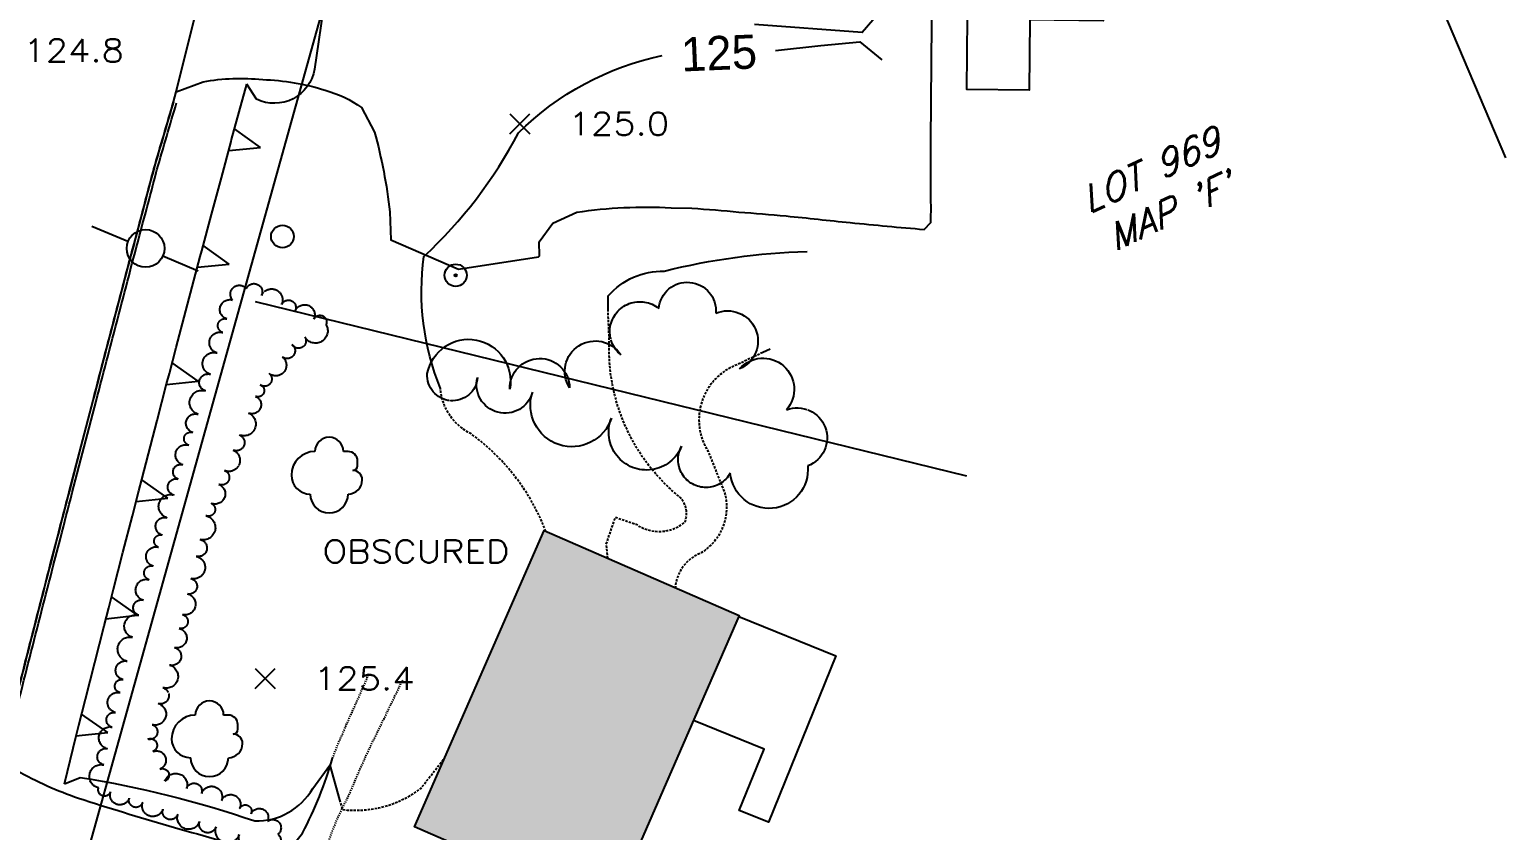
# Model space of a CAD drawing. Header units: feet. Extents: x 1023941 to 1026768, y 90264 to 94497.
# Drawn here: x 1024473.2 to 1024629.2, y 92967.1 to 93051.8 of the extents above; entities that cross this region are included whole.
import ezdxf
from ezdxf.enums import TextEntityAlignment as Align

# ---------------------------------------------------------------- set-up
doc = ezdxf.new("R2010")
doc.units = ezdxf.units.FT
doc.header["$MEASUREMENT"] = 0
for name, pattern in [('HIDDEN', [0.375, 0.25, -0.125]), ('HIDDEN2', [0.1875, 0.125, -0.0625]), ('LTP322', [40, 40, 0]), ('LTP600', [40, 40, 0]), ('LTP610', [40, 40, 0])]:
    doc.linetypes.add(name, pattern=pattern)
for name, color, linetype in [('ANNOTATE', 10, 'Continuous'), ('BUILDING', 11, 'Continuous'), ('CF-INDEX', 11, 'Continuous'), ('CF-INTERMED', 9, 'Continuous'), ('CF-OB_INTER', 9, 'HIDDEN'), ('CF-OBS_INDX', 11, 'HIDDEN'), ('CURB_BACK', 9, 'Continuous'), ('CURB_BOTTOM', 10, 'Continuous'), ('CURB_TOP', 10, 'Continuous'), ('DECK', 10, 'Continuous'), ('DRIVE', 10, 'Continuous'), ('E1ABL', 4, 'Continuous'), ('E3BDL', 6, 'Continuous'), ('E6ABT-L', 4, 'Continuous'), ('E6BUH', 9, 'Continuous'), ('GUY', 10, 'Continuous'), ('PAVED_RD', 10, 'Continuous'), ('POST', 10, 'Continuous'), ('RETWALL', 9, 'LTP322'), ('SHRUBS', 9, 'LTP610'), ('SIDEWALK-OBS', 9, 'HIDDEN2'), ('SPOTELEV', 9, 'Continuous'), ('TEXT-OBS', 2, 'Continuous'), ('TREE', 9, 'Continuous'), ('TREELINE', 9, 'LTP600'), ('UPOLE', 10, 'Continuous'), ('WALK', 10, 'Continuous')]:
    doc.layers.add(name, color=color, linetype=linetype)
doc.styles.add('60', font='simplex.shx', dxfattribs={"width": 1.15, "height": 2.4})
doc.styles.add('80SL', font='simplex.shx', dxfattribs={"oblique": 22, "height": 2.8})

# ---------------------------------------------------------------- blocks, each defined once
blk = doc.blocks.new('GUY')
blk.add_circle((0, 0), 0.5)
blk = doc.blocks.new('RETWALL')
for p, q in [((-0.367188, 0), (0.001953, -0.986328)), ((0.001953, -0.986328), (0.373047, 0))]:
    blk.add_line(p, q)
blk = doc.blocks.new('UPOLE')
for p, q in [((-1.498047, 0.001953), (-0.480469, 0.001953)), ((0.517578, 0.001953), (1.550781, 0.001953))]:
    blk.add_line(p, q)
blk.add_circle((0.017578, -0.013672), 0.498047)
blk = doc.blocks.new('STREE')
for p, q in [((0.25, 0.3125), (0.1875, 0.3125)), ((0.375, 0.125), (0.375, 0.1875))]:
    blk.add_line(p, q)
for centre, radius, start, end in [((0, 0.3125), 0.1875, 0, 180), ((-0.1875, 0), 0.3125, 90, 180), ((0.25, 0.1875), 0.125, 0, 90), ((-0.25, 0), 0.25, 180, 270), ((0.3125, 0.125), 0.0625, 270, 0), ((0.3125, -0.0625), 0.125, 0, 90), ((0.25, -0.0625), 0.1875, 270, 0), ((0, -0.25), 0.25, 180, 0)]:
    blk.add_arc(centre, radius, start, end)
blk = doc.blocks.new('POST')
for radius in [0.49, 0.0508]:
    blk.add_circle((0, 0), radius)
blk = doc.blocks.new('SPOT')
for p, q in [((-0.5, -0.5), (0.5, 0.5)), ((-0.5, 0.5), (0.5, -0.5))]:
    blk.add_line(p, q)

msp = doc.modelspace()

# ---------------------------------------------------------------- hatches: boundary and pattern name
at = {"layer": 'E6BUH'}
h = msp.add_hatch(dxfattribs=at)
h.set_pattern_fill('ANSI36', color=256, scale=20, style=0)
h.paths.add_polyline_path([(1024455.34, 92754.49), (1024463.78, 92753.8), (1024464.61, 92763.87), (1024456.17, 92764.56)])
h.paths.add_polyline_path([(1024511.58, 92887.22), (1024512.51, 92890.67), (1024488.63, 92897.07), (1024481.36, 92869.96), (1024485.4, 92868.88), (1024484.95, 92867.22), (1024493.52, 92864.93), (1024493.89, 92866.33), (1024504.9, 92863.38), (1024504.05, 92860.2), (1024529.2, 92853.45), (1024536.46, 92880.55)])
h.paths.add_polyline_path([(1024548.22, 92989.83), (1024527.58, 92998.85), (1024513.9, 92967.49), (1024534.54, 92958.48)])
h.paths.add_polyline_path([(1024552.93, 93068.29), (1024552.74, 93057.07), (1024580, 93056.61), (1024580.24, 93070.95), (1024580.58, 93091.18), (1024553.32, 93091.63)])

# ---------------------------------------------------------------- linework, layer by layer
at = {"layer": 'BUILDING', "flags": 128}
msp.add_lwpolyline([(1024534.54, 92958.48), (1024513.9, 92967.49), (1024527.58, 92998.85), (1024548.22, 92989.83), (1024534.54, 92958.48)], close=True, dxfattribs=at)
at = {"layer": 'CF-INDEX', "elevation": 125, "flags": 128}
for points in [[(1024499.12, 93057.71), (1024500.2868, 93057.21645), (1024504.4, 93055.14), (1024503.29661, 93047.61654, -0.502453611), (1024497.19, 93044.44), (1024496.15, 93046.05)], [(1024516.62, 93013.87, -0.130708561), (1024514.88, 93027.82, 0.085001907), (1024524.87, 93040.88, -0.143327032), (1024540.09, 93049.08)], [(1024476.86, 92972.03), (1024478.52, 92972.72, -0.044141885), (1024497, 92968.12, 0.273983169), (1024503.12, 92971.55), (1024504.92, 92974.03), (1024505.97, 92970.36)]]:
    msp.add_lwpolyline(points, format="xyb", dxfattribs=at)
msp.add_lwpolyline([(1024552.07, 93049.6), (1024556.85, 93050.12), (1024560.98, 93050.51), (1024563.29, 93048.62)], dxfattribs=at)
at = {"layer": 'CF-INTERMED', "elevation": 124, "flags": 128}
msp.add_lwpolyline([(1024534.35, 93022.09), (1024534.38, 93023.64, -0.224057634), (1024540.3, 93026.27, -0.054787578), (1024555.39, 93028.34)], format="xyb", dxfattribs=at)
at = {"layer": 'CF-INTERMED', "elevation": 123, "flags": 128}
msp.add_lwpolyline([(1024551.49, 93018.03), (1024550.71, 93017.66)], dxfattribs=at)
at = {"layer": 'CF-OB_INTER', "flags": 128}
for points, elevation in [([(1024534.33, 92995.9), (1024534.16492, 92997.4046), (1024535.13, 93000.24), (1024537.31, 92999.49, 0.333545964), (1024542.49, 92999.72, 0.271012305), (1024542.02544, 93002.28914, -0.240640215), (1024534.48, 93019.03), (1024534.35, 93022.09)], 124), ([(1024550.71, 93017.66), (1024548.01, 93016.37, 0.476035923), (1024544.93, 93007.2), (1024546.64255, 93002.92709, -0.339899568), (1024544.19, 92996.47, 0.285477198), (1024541.45, 92992.79)], 123)]:
    msp.add_lwpolyline(points, format="xyb", dxfattribs=dict(at, elevation=elevation))
at = {"layer": 'CF-OBS_INDX', "elevation": 125, "flags": 128}
for points in [[(1024527.77, 92998.76, 0.144572781), (1024519.88, 93009.05, -0.264541189), (1024516.62, 93013.87)], [(1024505.97, 92970.36), (1024506.26, 92969.33, 0.195234734), (1024514.56339, 92971.5668), (1024517.1, 92974.84)]]:
    msp.add_lwpolyline(points, format="xyb", dxfattribs=at)
at = {"layer": 'CURB_BACK', "flags": 128}
msp.add_lwpolyline([(1024470.74, 92975.73, -0.00041), (1024471.97, 92980.57, -0.00041), (1024473.2, 92985.42, -0.00041), (1024474.44, 92990.26, -0.000404), (1024475.69, 92995.11), (1024476.44, 92998, -0.000122), (1024477.69, 93002.84), (1024478.95, 93007.68), (1024480.21, 93012.52, -0.0002), (1024481.48, 93017.35, -0.0002), (1024482.75, 93022.19, -0.000299), (1024484.01, 93027.03, -0.000299), (1024485.3, 93031.86, -0.0004), (1024486.58, 93036.69), (1024486.65, 93036.98, -0.005644), (1024487.69, 93040.53, -0.005644), (1024488.73, 93044.08)], format="xyb", dxfattribs=at)
at = {"layer": 'CURB_BOTTOM', "flags": 128}
msp.add_lwpolyline([(1024470.42, 92975.81, -0.000409), (1024471.65, 92980.66, -0.000409), (1024472.88, 92985.5, -0.000409), (1024474.12, 92990.35, -0.00041), (1024475.37, 92995.19), (1024476.12, 92998.08, -0.000118), (1024477.37, 93002.92), (1024478.63, 93007.76), (1024479.89, 93012.6, -0.0002), (1024481.15, 93017.44, -0.0002), (1024482.42, 93022.27, -0.0003), (1024483.69, 93027.11, -0.0003), (1024484.97, 93031.94, -0.000368), (1024486.25, 93036.78), (1024486.33, 93037.07, -0.005674), (1024487.37, 93040.62, -0.005674), (1024488.41, 93044.17)], format="xyb", dxfattribs=at)
at = {"layer": 'CURB_TOP', "flags": 128}
msp.add_lwpolyline([(1024470.44, 92975.8, -0.000409), (1024471.67, 92980.65, -0.000409), (1024472.9, 92985.5, -0.000409), (1024474.14, 92990.34, -0.000412), (1024475.38, 92995.18), (1024476.14, 92998.08, -0.000117), (1024477.39, 93002.92), (1024478.65, 93007.76), (1024479.91, 93012.59, -0.000199), (1024481.17, 93017.43, -0.000199), (1024482.44, 93022.27, -0.000301), (1024483.71, 93027.11, -0.0003), (1024484.99, 93031.94, -0.000431), (1024486.27, 93036.77), (1024486.35, 93037.06, -0.005609), (1024487.39, 93040.62, -0.005609), (1024488.43, 93044.17)], format="xyb", dxfattribs=at)
at = {"layer": 'DECK', "flags": 128}
for points in [[(1024578.13, 93056.64), (1024578.13, 93056.51), (1024586.76, 93056.42), (1024586.72, 93052.75), (1024578.95, 93052.83), (1024578.88, 93045.4), (1024572.29, 93045.46), (1024572.36, 93053.1), (1024568.7, 93053.13), (1024568.73, 93056.17), (1024571.51, 93056.14), (1024571.52, 93056.76)], [(1024548.18, 92989.73), (1024558.43, 92985.59), (1024551.32, 92967.98), (1024548.23, 92969.23), (1024550.85, 92975.72), (1024543.38, 92978.74)]]:
    msp.add_lwpolyline(points, dxfattribs=at)
at = {"layer": 'DRIVE', "flags": 128}
for points in [[(1024530.2, 93053.55, -0.000126), (1024524.66, 93053.84)], [(1024488.67, 93045.23), (1024491.54, 93046.3, -0.068256), (1024497.83, 93046.53, -0.065076), (1024504.45, 93045.4, -0.083802), (1024508.29, 93043.57), (1024509.66, 93040.97, -0.037536), (1024511.28, 93032.54), (1024511.39, 93029.59), (1024518.53, 93026.47), (1024527.01, 93027.77), (1024527.09, 93027.89), (1024527.08, 93029.35), (1024528.5, 93031.32), (1024531.04, 93032.5, -0.049552), (1024541.03, 93032.97), (1024543.21, 93032.91, -0.011576), (1024548.19, 93032.51, -0.003178), (1024553.17, 93032.1, -0.002171), (1024556.57, 93031.75, 0.001278), (1024559.97, 93031.4, 0.00585), (1024567.79, 93030.68), (1024568.5, 93031.41), (1024568.5, 93032.14, 0.001862), (1024568.49, 93036.08, -0.000769), (1024568.49, 93040.01), (1024568.61, 93056.64)], [(1024470.32, 92975.44), (1024471.84, 92973.47, 0.046417), (1024478.36, 92970.53, 0.007849), (1024487.92, 92967.61, 0.002198), (1024492.73, 92966.23, -0.002148), (1024497.54, 92964.85), (1024499.23, 92964.35), (1024499.9, 92964.14), (1024501.03, 92963.79)]]:
    msp.add_lwpolyline(points, format="xyb", dxfattribs=at)
msp.add_lwpolyline([(1024565.73, 93056.77), (1024561.22, 93051.49), (1024549.83, 93052.34)], dxfattribs=at)
at = {"layer": 'E1ABL'}
for p, q in [((1024601.02375, 93104.73155), (1024629.24768, 93038.24833)), ((1024497.03283, 93023.05679), (1024572.25322, 93004.61255))]:
    msp.add_line(p, q, dxfattribs=at)
at = {"layer": 'E3BDL'}
msp.add_line((1024454.26617, 92874.97788), (1024518.73124, 93106.04501), dxfattribs=at)
at = {"layer": 'PAVED_RD', "flags": 128}
msp.add_lwpolyline([(1024488.41, 93044.17), (1024488.67, 93045.23), (1024492.28, 93059.67), (1024492.39, 93060.09)], dxfattribs=at)
at = {"layer": 'RETWALL', "flags": 128}
for points in [[(1024494.55, 93040.17), (1024496.15, 93046.05)], [(1024491.23, 93027.81), (1024491.38, 93028.4), (1024492.42, 93032.27), (1024493.46, 93036.13), (1024494.5, 93039.99), (1024494.55, 93040.17)], [(1024487.96, 93015.43), (1024488.68, 93018.2), (1024489.7, 93022.07), (1024491.23, 93027.81)], [(1024484.74, 93003.04), (1024485.05, 93004.24), (1024486.66, 93010.46), (1024487.67, 93014.33), (1024487.96, 93015.43)], [(1024481.55, 92990.65), (1024482.06, 92992.62), (1024483.05, 92996.5), (1024484.05, 93000.37), (1024484.74, 93003.04)], [(1024478.38, 92978.25), (1024479.08, 92981), (1024480.07, 92984.87), (1024481.06, 92988.75), (1024481.55, 92990.65)], [(1024476.86, 92972.03), (1024478.09, 92977.12), (1024478.38, 92978.25)]]:
    msp.add_lwpolyline(points, dxfattribs=at)
at = {"layer": 'SHRUBS', "flags": 128}
msp.add_lwpolyline([(1024498.59, 92965.61, -1), (1024497.25, 92966.05, -1), (1024495.35, 92966.68, -1), (1024492.9, 92967.5, -1), (1024491.16, 92968.07, -1), (1024488.86, 92968.83, -1), (1024487.28, 92969.36, -1), (1024485.14, 92970.07, -1), (1024483.72, 92970.54, -1), (1024481.74, 92971.19, -1), (1024480.48, 92971.61, -1), (1024481.03, 92974.05, -1), (1024481.41, 92975.76, -1), (1024481.93, 92978.03, -1), (1024482.27, 92979.58, -1), (1024482.75, 92981.69, -1), (1024483.06, 92983.07, -1), (1024483.5, 92985.02, -1), (1024484.07, 92987.54, -1), (1024484.74, 92989.87, -1), (1024485.21, 92991.47, -1), (1024485.83, 92993.63, -1), (1024486.25, 92995.07, -1), (1024486.83, 92997.07, -1), (1024487.2, 92998.35, -1), (1024487.73, 93000.19, -1), (1024488.43, 93002.59, -1), (1024488.91, 93004.27, -1), (1024489.38, 93005.79, -1), (1024490.01, 93007.86, -1), (1024490.43, 93009.21, -1), (1024491.01, 93011.13, -1), (1024491.77, 93013.6, -1), (1024492.31, 93015.35, -1), (1024493, 93017.61, -1), (1024493.63, 93019.77, -1), (1024494.05, 93021.21, -1), (1024494.64, 93023.21, -1), (1024496.11, 93024.43, -1), (1024497.71, 93023.7, -1), (1024499.83, 93022.74, -1), (1024501.27, 93022.08, -1), (1024503.24, 93021.18, -1), (1024504.53, 93020.59, -1), (1024502.3, 93019.29, -1), (1024500.94, 93018.5, -1), (1024499.91, 93017.19, -1), (1024498.51, 93015.43, -1), (1024497.58, 93014.25, -1), (1024497.07, 93013.02, -1), (1024496.33, 93011.25, -1), (1024495.37, 93008.94, -1), (1024494.7, 93007.33, -1), (1024493.81, 93005.17, -1), (1024493.2, 93003.71, -1), (1024492.37, 93001.71, -1), (1024491.83, 93000.4, -1), (1024491.23, 92997.88, -1), (1024490.81, 92996.1, -1), (1024490.25, 92993.75, -1), (1024489.87, 92992.13, -1), (1024489.35, 92989.94, -1), (1024489, 92988.48, -1), (1024488.52, 92986.45, -1), (1024487.98, 92984.61, -1), (1024487.28, 92982.21, -1), (1024486.79, 92980.53, -1), (1024486.13, 92978.3, -1), (1024485.68, 92976.78, -1), (1024486.22, 92975.46, -1), (1024486.97, 92973.61, -1), (1024487.49, 92972.33, -1), (1024489.78, 92971.55, -1), (1024491.36, 92971.02, -1), (1024493.49, 92970.3, -1), (1024495.39, 92969.43, -1), (1024496.6, 92968.88, -1), (1024498.34, 92968.08, -1), (1024499.44, 92966.71, -1), (1024498.46, 92965.47)], format="xyb", dxfattribs=at)
at = {"layer": 'SIDEWALK-OBS', "flags": 128}
for points in [[(1024505.42, 92962.42), (1024504.46, 92964.01), (1024504.8, 92965.89, -0.049508), (1024506.79, 92970.48, -0.004665), (1024508.78, 92975.06), (1024508.92, 92975.35, -0.005586), (1024510.78, 92979.18, -0.005586), (1024512.64, 92983.01)], [(1024505.21, 92974.77), (1024505.75, 92976.11), (1024506.05, 92976.83, -0.006246), (1024507.57, 92980.25, -0.006246), (1024509.08, 92983.68)]]:
    msp.add_lwpolyline(points, format="xyb", dxfattribs=at)
at = {"layer": 'TREELINE', "flags": 128}
msp.add_lwpolyline([(1024542.13, 93007.75, -1), (1024534.7, 93010.71, -1), (1024526.36, 93013.48, -1), (1024520.55, 93015, -1), (1024515.24, 93015.44, -1), (1024523.96, 93013.79, -1), (1024530.29, 93013.93, -1), (1024535.71, 93017.4, -1), (1024539.72, 93022.32, -1), (1024545.75, 93021.81, -1), (1024548.26, 93015.93, -1), (1024553.22, 93011.6, -1), (1024555.46, 93005.66, -1), (1024547.27, 93004.9, -1), (1024542.13, 93007.75, -1), (1024542.13, 93007.75)], format="xyb", close=True, dxfattribs=at)
at = {"layer": 'WALK', "flags": 128}
msp.add_lwpolyline([(1024499.9, 92964.14), (1024502.03, 92966.83, 0.051945), (1024505.21, 92974.77)], format="xyb", dxfattribs=at)

# ---------------------------------------------------------------- block references
at = {"layer": 'GUY', "xscale": 2.400000000023283, "yscale": 2.399999999994179, "zscale": 2.4}
msp.add_blockref('GUY', (1024499.92, 93029.93), dxfattribs=at)
at = {"layer": 'POST', "xscale": 2.400000000023283, "yscale": 2.399999999994179, "zscale": 2.4}
msp.add_blockref('POST', (1024518.24, 93025.83), dxfattribs=at)
at = {"layer": 'RETWALL', "yscale": 3.19999999999709, "zscale": 3.2}
for p, xscale, rotation in [((1024494.55, 93040.17), 3.199999999999267, 74.75817900002377), ((1024491.23, 93027.81), 3.20000000000657, 75.12122099975464), ((1024487.96, 93015.43), 3.199999999986772, 75.31342600090535), ((1024484.74, 93003.04), 3.199999999993434, 75.52993300078224), ((1024481.55, 92990.65), 3.200000000002908, 75.60963999970583), ((1024478.38, 92978.25), 3.199999999993547, 75.67795300013303)]:
    msp.add_blockref('RETWALL', p, dxfattribs=dict(at, xscale=xscale, rotation=rotation))
at = {"layer": 'SPOTELEV', "xscale": 2.099999999976717, "yscale": 2.100000000005821, "zscale": 2.1}
for p in [(1024525.03, 93041.85), (1024498.1, 92983.18)]:
    msp.add_blockref('SPOT', p, dxfattribs=at)
at = {"layer": 'TREE', "xscale": 8, "yscale": 8, "zscale": 8}
for p in [(1024504.86, 93004.69), (1024492.2, 92976.81)]:
    msp.add_blockref('STREE', p, dxfattribs=at)
at = {"layer": 'UPOLE', "xscale": 4.000000000010745, "yscale": 4, "zscale": 4, "rotation": 157.2558009999954}
msp.add_blockref('UPOLE', (1024485.49, 93028.59), dxfattribs=at)

# ---------------------------------------------------------------- texts
at = {"layer": 'ANNOTATE'}
msp.add_text('125', height=3.6, rotation=2.448784, dxfattribs=at).set_placement((1024546.08, 93049.34), align=Align.MIDDLE_CENTER)
at = {"layer": 'E6ABT-L', "style": '80SL', "oblique": 22}
for s, p in [('LOT 969', (1024592.25518, 93035.64882)), ("MAP 'F'", (1024594.28374, 93031.29855))]:
    msp.add_text(s, height=2.8, rotation=25, dxfattribs=at).set_placement(p, align=Align.CENTER)
at = {"layer": 'SPOTELEV', "style": '60', "width": 1.15}
for s, p in [('124.8', (1024477.84, 93049.6)), ('125.0', (1024535.49, 93041.85)), ('125.4', (1024508.57, 92983.18))]:
    msp.add_text(s, height=2.4, dxfattribs=at).set_placement(p, align=Align.MIDDLE_CENTER)
at = {"layer": 'TEXT-OBS', "style": '60', "width": 1.15}
msp.add_text('OBSCURED', height=2.4, dxfattribs=at).set_placement((1024514.04, 92996.63), align=Align.MIDDLE_CENTER)

doc.saveas('drawing.dxf')
